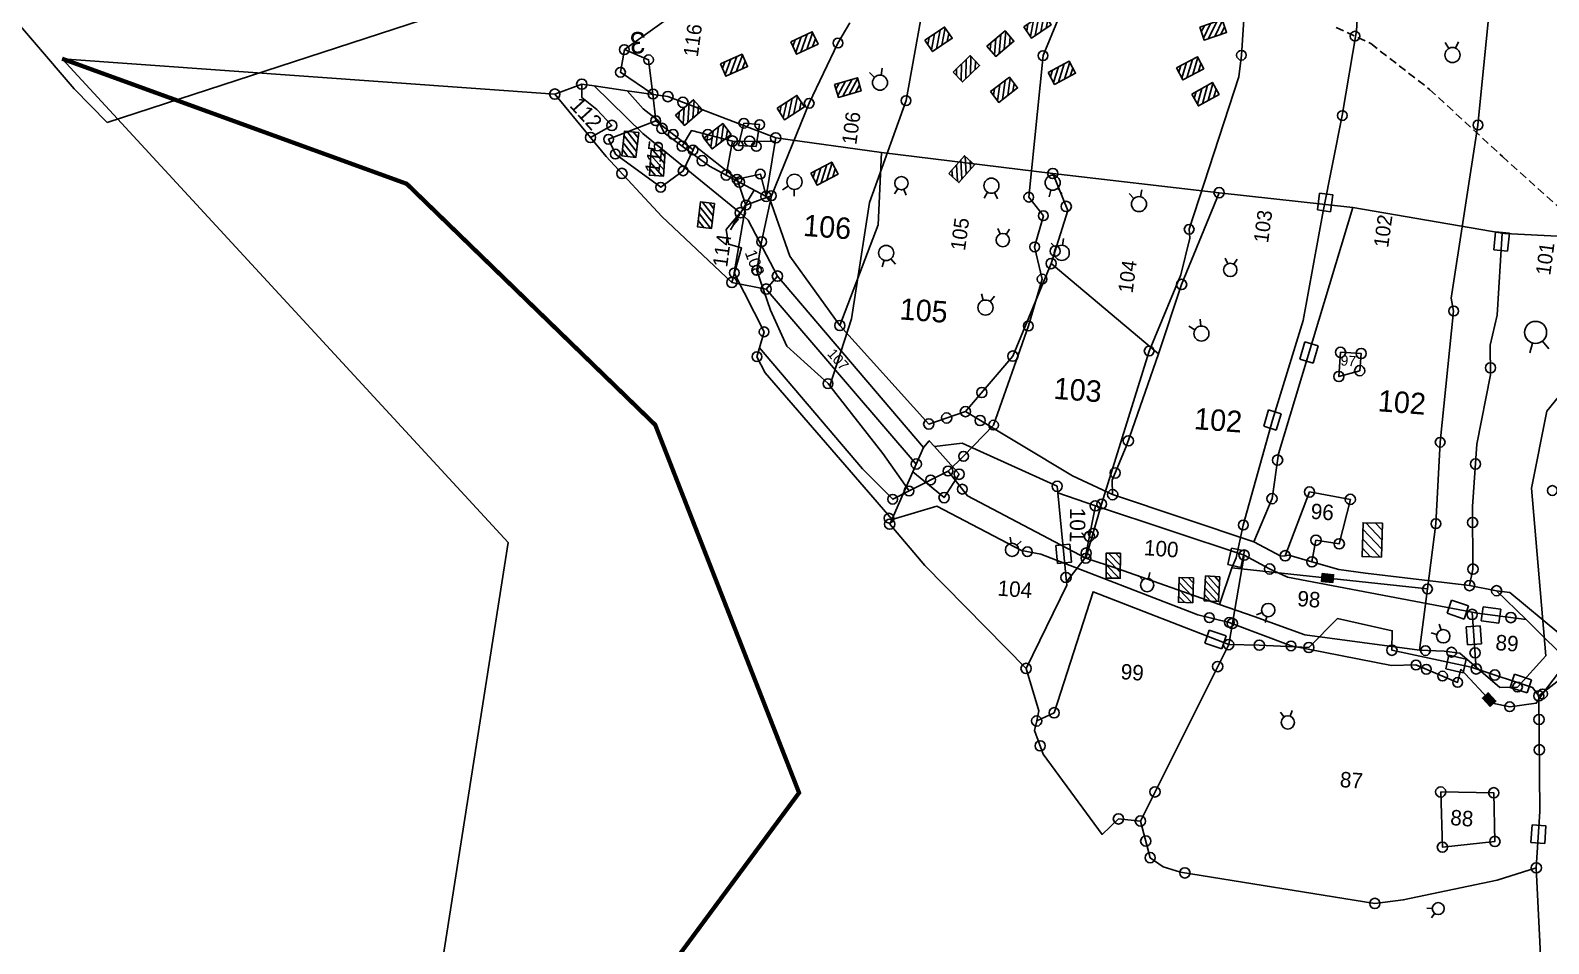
# Model space of a CAD drawing. Header units: metres. Extents: x 316291 to 322492, y 1878982 to 1885522.
# Drawn here: x 317740 to 318691, y 1882653 to 1883225 of the extents above; entities that cross this region are included whole.
import ezdxf

# ---------------------------------------------------------------- set-up
doc = ezdxf.new("R2010")
doc.units = ezdxf.units.M
doc.linetypes.add('DASHDOT', pattern=[1, 0.5, -0.25, 0, -0.25])
doc.linetypes.add('DASHED', pattern=[0.75, 0.5, -0.25])
for name, color, linetype in [('LINE_FOOTPATH', 1, 'DASHED'), ('LINE_WATER', 4, 'Continuous'), ('OFF', 1, 'Continuous'), ('OTHERS', 1, 'Continuous'), ('POLY_PARCEL', 6, 'Continuous'), ('POLY_ROAD', 30, 'Continuous'), ('POLY_WATER', 4, 'Continuous'), ('SYM_ARROW', 1, 'Continuous'), ('SYM_STONE', 1, 'Continuous'), ('SYM_WELL', 1, 'Continuous'), ('TEXT_MAPOUT', 7, 'Continuous'), ('TEXT_PARCEL', 7, 'Continuous'), ('V_BOUND_STREAM_LINE', 7, 'DASHDOT')]:
    doc.layers.add(name, color=color, linetype=linetype)
doc.styles.add('TEXT_MAP', font='')
doc.styles.get('TEXT_MAP').set_extended_font_data('Kruti Dev 050')
doc.dimstyles.get("Standard").update_dxf_attribs({"dimtxt": 0.18, "dimasz": 0.18, "dimexe": 0.18, "dimexo": 0.0625, "dimgap": 0.09, "dimtad": 0, "dimtih": 1, "dimtoh": 1, "dimdec": 4, "dimzin": 0, "dimdsep": 46, "dimtxsty": 'Standard', "dimcen": 0.09, "dimadec": 0, "dimazin": 0, "dimtfac": 1, "dimtdec": 4, "dimtofl": 0, "dimtmove": 0, "dimatfit": 3, "dimfxl": 1, "dimtolj": 1, "dimtzin": 0, "dimarcsym": 0})

# ---------------------------------------------------------------- blocks, each defined once
blk = doc.blocks.new('MOTWELL')
for points in [[(-1.54, 2.96), (-0.8, 1.55)], [(1.54, 2.96), (0.8, 1.55)]]:
    blk.add_lwpolyline(points)
blk.add_circle((0, 0), 1.74)
blk = doc.blocks.new('STONESQUARE')
at = {"layer": 'SYM_STONE'}
for p, q in [((-1.04, 0.81), (1.04, 0.81)), ((-1.04, -0.81), (-1.04, 0.81)), ((1.04, 0.81), (1.04, -0.81)), ((1.04, -0.81), (-1.04, -0.81))]:
    blk.add_line(p, q, dxfattribs=at)
blk = doc.blocks.new('STONE')
blk.add_circle((0, 0), 0.851)
blk = doc.blocks.new('STONESQUAREFILLED')
blk.add_hatch(color=256).paths.add_polyline_path([(0.7, -0.48), (0.7, 0.48), (-0.7, 0.48), (-0.7, -0.48)])
blk.add_lwpolyline([(-0.7, 0.48), (0.7, 0.48), (0.7, -0.48), (-0.7, -0.48)], close=True)
blk = doc.blocks.new('TEXTARROW')
blk.add_leader([(0.04, -0.01), (8.68, -0.01)], dimstyle='Standard', override={"dimtxt": 2.5, "dimasz": 2.5, "dimexe": 1.25, "dimexo": 0.625, "dimgap": 0.625, "dimtad": 1, "dimtih": 0, "dimtoh": 0, "dimzin": 8, "dimcen": 2.5, "dimtofl": 1})

msp = doc.modelspace()

# ---------------------------------------------------------------- hatches: boundary and pattern name
at = {"layer": 'OTHERS'}
h = msp.add_hatch(dxfattribs=at)
h.set_pattern_fill('ANSI31', color=256, scale=23.413525, angle=33.95217, style=0)
h.set_pattern_definition([(78.95217, (313931.4665, 1882610.481), (-2.8724519, 0.5608369), [])])
h.paths.add_polyline_path([(318317.38, 1883220.14), (318312.62, 1883227.2), (318300.29, 1883218.9), (318305.05, 1883211.84)])
h = msp.add_hatch(dxfattribs=at)
h.set_pattern_fill('ANSI31', color=256, scale=23.413525, angle=34.3059, style=0)
h.set_pattern_definition([(79.3059, (313997.2948, 1882591.864), (-2.8758595, 0.5430927), [])])
h.paths.add_polyline_path([(318379.36, 1883228.59), (318374.56, 1883235.62), (318362.28, 1883227.24), (318367.08, 1883220.21)])
h = msp.add_hatch(dxfattribs=at)
h.set_pattern_fill('ANSI31', color=256, scale=23.413525, angle=18.87982, style=0)
h.set_pattern_definition([(63.879815, (314095.7344, 1883775.628), (-2.627795, 1.2884916), [])])
h.paths.add_polyline_path([(318489.3, 1883223.81), (318486.54, 1883231.86), (318472.48, 1883227.05), (318475.23, 1883219)])
h = msp.add_hatch(dxfattribs=at)
h.set_pattern_fill('ANSI31', color=256, scale=23.413525, angle=25.4284, style=0)
h.set_pattern_definition([(70.4284, (313805.4067, 1883263.6954), (-2.757597, 0.9803962), [])])
h.paths.add_polyline_path([(318233.24, 1883216.54), (318229.58, 1883224.23), (318216.16, 1883217.85), (318219.81, 1883210.16)])
h = msp.add_hatch(dxfattribs=at)
h.set_pattern_fill('ANSI31', color=256, scale=23.413525, angle=39.80827, style=0)
h.set_pattern_definition([(84.80827, (314055.197, 1882164.3037), (-2.9146837, 0.2648327), [])])
h.paths.add_polyline_path([(318356.02, 1883218.28), (318350.57, 1883224.82), (318339.15, 1883215.3), (318344.6, 1883208.76)])
h = msp.add_hatch(dxfattribs=at)
h.set_pattern_fill('ANSI31', color=256, scale=23.413525, angle=23.92412, style=0)
h.set_pattern_definition([(68.924125, (313764.0446, 1883365.7678), (-2.7309097, 1.0524495), [])])
h.paths.add_polyline_path([(318189.11, 1883202.39), (318185.66, 1883210.17), (318172.07, 1883204.15), (318175.52, 1883196.36)])
h = msp.add_hatch(dxfattribs=at)
h.set_pattern_fill('ANSI31', color=256, scale=23.413525, angle=43.65852, style=0)
h.set_pattern_definition([(88.658515, (314114.1793, 1881862.716), (-2.9258884, 0.0685173), [])])
h.paths.add_polyline_path([(318334.52, 1883203.11), (318328.64, 1883209.26), (318317.89, 1883199), (318323.76, 1883192.84)])
h = msp.add_hatch(dxfattribs=at)
h.set_pattern_fill('ANSI31', color=256, scale=23.413525, angle=28.34517, style=0)
h.set_pattern_definition([(73.34517, (314050.5247, 1883022.8853), (-2.8039122, 0.838805), [])])
h.paths.add_polyline_path([(318475.02, 1883201.1), (318470.98, 1883208.6), (318457.89, 1883201.54), (318461.94, 1883194.05)])
h = msp.add_hatch(dxfattribs=at)
h.set_pattern_fill('ANSI31', color=256, scale=23.413525, angle=27.85535, style=0)
h.set_pattern_definition([(72.85535, (313968.794, 1883057.8075), (-2.796639, 0.8627446), [])])
h.paths.add_polyline_path([(318394.65, 1883198.19), (318390.67, 1883205.72), (318377.53, 1883198.78), (318381.51, 1883191.25)])
h = msp.add_hatch(dxfattribs=at)
h.set_pattern_fill('ANSI31', color=256, scale=23.413525, angle=16.2761, style=0)
h.set_pattern_definition([(61.276096, (313896.3243, 1883938.0786), (-2.5665488, 1.4065365), [])])
h.paths.add_polyline_path([(318260.28, 1883187.24), (318257.9, 1883195.41), (318243.63, 1883191.24), (318246.01, 1883183.07)])
h = msp.add_hatch(dxfattribs=at)
h.set_pattern_fill('ANSI31', color=256, scale=23.413525, angle=37.31878, style=0)
h.set_pattern_definition([(82.31878, (314015.8342, 1882322.839), (-2.9004295, 0.3911856), [])])
h.paths.add_polyline_path([(318358.37, 1883189.01), (318353.21, 1883195.78), (318341.39, 1883186.76), (318346.55, 1883179.99)])
h = msp.add_hatch(dxfattribs=at)
h.set_pattern_fill('ANSI31', color=256, scale=23.413525, angle=29.18783, style=0)
h.set_pattern_definition([(74.18783, (314063.2322, 1882941.753), (-2.815945, 0.7974782), [])])
h.paths.add_polyline_path([(318484.63, 1883185.02), (318480.47, 1883192.45), (318467.5, 1883185.2), (318471.65, 1883177.77)])
h = msp.add_hatch(dxfattribs=at)
h.set_pattern_fill('ANSI31', color=256, scale=23.413525, angle=40.68505, style=0)
h.set_pattern_definition([(85.68505, (313876.585, 1882055.556), (-2.918395, 0.220201), [])])
h.paths.add_polyline_path([(318160.77, 1883175.22), (318155.22, 1883181.67), (318143.95, 1883171.98), (318149.5, 1883165.53)])
h = msp.add_hatch(dxfattribs=at)
h.set_pattern_fill('ANSI31', color=256, scale=23.413525, angle=32.91976, style=0)
h.set_pattern_definition([(77.91976, (313828.4922, 1882646.6846), (-2.8618804, 0.6125019), [])])
h.paths.add_polyline_path([(318224.68, 1883177.22), (318220.05, 1883184.37), (318207.57, 1883176.29), (318212.2, 1883169.14)])
h = msp.add_hatch(dxfattribs=at)
h.set_pattern_fill('ANSI31', color=256, scale=24.633142, angle=-96.45298, style=0)
h.set_pattern_definition([(308.54702, (320612.7908, 1887075.9982), (2.4081885, 1.9187883), [])])
h.paths.add_polyline_path([(318110.23, 1883146.49), (318119.13, 1883145.48), (318120.89, 1883161.02), (318111.99, 1883162.03)])
h = msp.add_hatch(dxfattribs=at)
h.set_pattern_fill('ANSI31', color=256, scale=23.413525, angle=37.31869, style=0)
h.set_pattern_definition([(82.318686, (313836.1732, 1882293.7047), (-2.900429, 0.3911902), [])])
h.paths.add_polyline_path([(318178.72, 1883159.86), (318173.55, 1883166.64), (318161.73, 1883157.62), (318166.89, 1883150.85)])
h = msp.add_hatch(dxfattribs=at)
h.set_pattern_fill('ANSI31', color=256, scale=24.633142, angle=-93.8152, style=0)
h.set_pattern_definition([(311.184805, (320446.602, 1887174.872), (2.3173307, 2.0275844), [])])
h.paths.add_polyline_path([(318127.54, 1883134.35), (318136.48, 1883133.75), (318137.52, 1883149.36), (318128.58, 1883149.96)])
h = msp.add_hatch(dxfattribs=at)
h.set_pattern_fill('ANSI31', color=256, scale=23.413525, angle=27.85535, style=0)
h.set_pattern_definition([(72.85535, (313819.9302, 1882994.6772), (-2.796639, 0.8627446), [])])
h.paths.add_polyline_path([(318245.79, 1883135.06), (318241.81, 1883142.59), (318228.67, 1883135.65), (318232.64, 1883128.12)])
h = msp.add_hatch(dxfattribs=at)
h.set_pattern_fill('ANSI31', color=256, scale=23.413525, angle=48.62718, style=0)
h.set_pattern_definition([(93.62718, (314242.9907, 1881439.9755), (-2.920828, -0.185154), [])])
h.paths.add_polyline_path([(318331.38, 1883140.86), (318324.99, 1883146.48), (318315.16, 1883135.33), (318321.55, 1883129.7)])
h = msp.add_hatch(dxfattribs=at)
h.set_pattern_fill('ANSI31', color=256, scale=24.633142, angle=-96.72884, style=0)
h.set_pattern_definition([(308.271156, (320679.1406, 1887019.466), (2.417399, 1.9071714), [])])
h.paths.add_polyline_path([(318157.69, 1883102.05), (318166.59, 1883101), (318168.42, 1883116.53), (318159.52, 1883117.58)])
h = msp.add_hatch(dxfattribs=at)
h.set_pattern_fill('ANSI31', color=256, scale=33.432155, angle=-91.52682, style=0)
h.set_pattern_definition([(313.47318, (321500.211, 1888500.3953), (3.0327, 2.8752277), [])])
h.paths.add_polyline_path([(318574.25, 1882895.29), (318586.4, 1882894.97), (318586.96, 1882916.18), (318574.81, 1882916.51)])
h = msp.add_hatch(dxfattribs=at)
h.set_pattern_fill('ANSI31', color=256, scale=24.633142, angle=-90.5695, style=0)
h.set_pattern_definition([(314.4305, (320500.3197, 1887047.1713), (2.1988164, 2.155534), [])])
h.paths.add_polyline_path([(318413.74, 1882881.83), (318422.7, 1882881.74), (318422.85, 1882897.38), (318413.9, 1882897.47)])
h = msp.add_hatch(dxfattribs=at)
h.set_pattern_fill('ANSI31', color=256, scale=24.633142, angle=-91.65367, style=0)
h.set_pattern_definition([(313.34633, (320624.1423, 1886991.793), (2.239208, 2.1135438), [])])
h.paths.add_polyline_path([(318459.12, 1882866.68), (318468.08, 1882866.42), (318468.53, 1882882.05), (318459.57, 1882882.31)])
h = msp.add_hatch(dxfattribs=at)
h.set_pattern_fill('ANSI31', color=256, scale=24.633142, angle=-93.09435, style=0)
h.set_pattern_definition([(311.90565, (320743.3603, 1886936.941), (2.2916387, 2.0565778), [])])
h.paths.add_polyline_path([(318475.31, 1882867.56), (318484.26, 1882867.08), (318485.1, 1882882.7), (318476.16, 1882883.18)])

# ---------------------------------------------------------------- linework, layer by layer
at = {"layer": 'LINE_FOOTPATH', "ltscale": 10}
msp.add_lwpolyline([(318558.03, 1883226.99), (318579.74, 1883216.79), (318616.52, 1883188.14), (318662.17, 1883146.05), (318714.39, 1883098.88), (318771.34, 1883041.51), (318811.51, 1882995.59), (318835.71, 1882971.3), (318869.09, 1882968.32), (318905.4, 1882967.23), (318945.07, 1882959.95), (318971.82, 1882957.09)], dxfattribs=at)
at = {"layer": 'LINE_WATER'}
msp.add_lwpolyline([(318290.27, 1882936.46), (318280.07, 1882931.28), (318261.2, 1882950.4), (318196.57, 1883026.08)], dxfattribs=at)
at = {"layer": 'OFF'}
for points in [[(317787.71, 1883167.41), (317985.98, 1883232.01)], [(317759.5, 1883207.35), (318068.25, 1883185.17)], [(318068.25, 1883185.17), (318085.18, 1883191.42)], [(318085.18, 1883191.42), (318093.03, 1883190.29)], [(318093.03, 1883190.29), (318113.53, 1883187.32)], [(318113.53, 1883187.32), (318139.16, 1883183.61), (318206.72, 1883157.78)], [(318206.72, 1883157.78), (318272.95, 1883148.67)], [(318272.95, 1883148.67), (318380.38, 1883135.44)], [(318380.38, 1883135.44), (318484.61, 1883123.39)], [(318484.61, 1883123.39), (318568.36, 1883114.2)], [(318568.36, 1883114.2), (318661.97, 1883098.05)], [(318661.97, 1883098.05), (318663.79, 1883097.73), (318774.62, 1883092.24), (318777.46, 1883092.13)]]:
    msp.add_lwpolyline(points, dxfattribs=at)
at = {"layer": 'OTHERS'}
for points in [[(318300.29, 1883218.9), (318312.62, 1883227.2), (318317.38, 1883220.14), (318305.05, 1883211.84)], [(318362.28, 1883227.24), (318374.56, 1883235.62), (318379.36, 1883228.59), (318367.08, 1883220.21)], [(318472.48, 1883227.05), (318486.54, 1883231.86), (318489.3, 1883223.81), (318475.23, 1883219)], [(318216.16, 1883217.85), (318229.58, 1883224.23), (318233.24, 1883216.54), (318219.81, 1883210.16)], [(318339.15, 1883215.3), (318350.57, 1883224.82), (318356.02, 1883218.28), (318344.6, 1883208.76)], [(318172.07, 1883204.15), (318185.66, 1883210.17), (318189.11, 1883202.39), (318175.52, 1883196.36)], [(318317.89, 1883199), (318328.64, 1883209.26), (318334.52, 1883203.11), (318323.76, 1883192.84)], [(318457.89, 1883201.54), (318470.98, 1883208.6), (318475.02, 1883201.1), (318461.94, 1883194.05)], [(318377.53, 1883198.78), (318390.67, 1883205.72), (318394.65, 1883198.19), (318381.51, 1883191.25)], [(318243.63, 1883191.24), (318257.9, 1883195.41), (318260.28, 1883187.24), (318246.01, 1883183.07)], [(318341.39, 1883186.76), (318353.21, 1883195.78), (318358.37, 1883189.01), (318346.55, 1883179.99)], [(318467.5, 1883185.2), (318480.47, 1883192.45), (318484.63, 1883185.02), (318471.65, 1883177.77)], [(318143.95, 1883171.98), (318155.22, 1883181.67), (318160.77, 1883175.22), (318149.5, 1883165.53)], [(318207.57, 1883176.29), (318220.05, 1883184.37), (318224.68, 1883177.22), (318212.2, 1883169.14)], [(318120.89, 1883161.02), (318119.13, 1883145.48), (318110.23, 1883146.49), (318111.99, 1883162.03)], [(318161.73, 1883157.62), (318173.55, 1883166.64), (318178.72, 1883159.86), (318166.89, 1883150.85)], [(318137.52, 1883149.36), (318136.48, 1883133.75), (318127.54, 1883134.35), (318128.58, 1883149.96)], [(318228.67, 1883135.65), (318241.81, 1883142.59), (318245.79, 1883135.06), (318232.64, 1883128.12)], [(318315.16, 1883135.33), (318324.99, 1883146.48), (318331.38, 1883140.86), (318321.55, 1883129.7)], [(318168.42, 1883116.53), (318166.59, 1883101), (318157.69, 1883102.05), (318159.52, 1883117.58)], [(318586.96, 1882916.18), (318586.4, 1882894.97), (318574.25, 1882895.29), (318574.81, 1882916.51)], [(318422.85, 1882897.38), (318422.7, 1882881.74), (318413.74, 1882881.83), (318413.9, 1882897.47)], [(318468.53, 1882882.05), (318468.08, 1882866.42), (318459.12, 1882866.68), (318459.57, 1882882.31)], [(318485.1, 1882882.7), (318484.26, 1882867.08), (318475.31, 1882867.56), (318476.16, 1882883.18)]]:
    msp.add_lwpolyline(points, close=True, dxfattribs=at)
at = {"layer": 'POLY_PARCEL'}
for points in [[(318522.09, 1883625.23), (318520.72, 1883602.49), (318524.97, 1883549.29), (318584.83, 1883396.04), (318573.48, 1883270.48), (318570.73, 1883224.86), (318561.85, 1883171.73), (318549.93, 1883111.8), (318537.21, 1883043.24), (318518.08, 1882980.9), (318499.79, 1882915.05), (318495.26, 1882894.55), (318492.55, 1882888.36)], [(318481.52, 1883607.9), (318485.95, 1883607.21), (318492.32, 1883537.54), (318502.12, 1883448.03), (318501.44, 1883319.29), (318504.01, 1883292.07), (318498.63, 1883209.54), (318497.08, 1883195.95), (318465.87, 1883100.47), (318466.25, 1883094.84), (318460.7, 1883071.89), (318440.78, 1883024.12), (318411, 1882928.24), (318401.12, 1882894.28)], [(318355.28, 1883553.44), (318345.32, 1883427.28), (318309.74, 1883310.25), (318310.15, 1883302.08), (318288.42, 1883181.07), (318265.53, 1883117.14), (318254.28, 1883044.33), (318240.63, 1883002.3)], [(318314.73, 1882948.91), (318324.45, 1882958.15), (318343.26, 1882977.7), (318365.07, 1883039.85), (318373.71, 1883069.21), (318369.02, 1883089.43), (318374.47, 1883108.92), (318365.34, 1883120.58), (318374.27, 1883209.28), (318391.72, 1883251.51), (318418.84, 1883437.79), (318436.07, 1883540.96)], [(318661.67, 1883498.87), (318660.71, 1883487.85), (318667.35, 1883474.22), (318655.02, 1883453.59), (318655.15, 1883368.46), (318658.65, 1883347.28), (318661.36, 1883312.42), (318646.83, 1883165.77), (318630.07, 1883057.37), (318631.62, 1883049.2), (318623.16, 1882967.01), (318620.49, 1882915.89), (318615.22, 1882875.02)], [(318144, 1883255.74), (318139.74, 1883232.98), (318111.87, 1883213.07)], [(318204.07, 1883121.47), (318227.71, 1883179.4), (318245.76, 1883217.15), (318253.12, 1883229.93)], [(318111.87, 1883213.07), (318109.44, 1883198.86), (318129.78, 1883185.19)], [(318129.78, 1883185.19), (318127.04, 1883206.68), (318111.87, 1883213.07)], [(318090.68, 1883158), (318104.05, 1883165.56), (318094.65, 1883175.42), (318085.24, 1883182.98), (318085.18, 1883191.42)], [(318129.78, 1883185.19), (318131.5, 1883168.48)], [(318131.5, 1883168.48), (318101.96, 1883156.87), (318106.22, 1883147.55), (318134.67, 1883126.79), (318148.74, 1883137.07), (318154.9, 1883150.14)], [(318154.9, 1883150.14), (318131.5, 1883168.48)], [(318179.67, 1883155.72), (318153.89, 1883162.35), (318148.16, 1883152.57)], [(318183.36, 1883152.87), (318186.76, 1883166.92), (318196.64, 1883166.08), (318194.54, 1883152.36)], [(318154.9, 1883150.14), (318156.08, 1883152.65), (318182.5, 1883131.83)], [(318175.7, 1883134.46), (318179.67, 1883155.72)], [(318179.67, 1883155.72), (318206.35, 1883155.51)], [(318183.36, 1883152.87), (318194.54, 1883152.36)], [(318200.67, 1883121.08), (318206.35, 1883155.51)], [(318206.35, 1883155.51), (318206.72, 1883157.78)], [(318246.92, 1883040.12), (318270.98, 1883103.28), (318272.95, 1883148.67)], [(318200.96, 1883120.33), (318197.15, 1883135.03), (318182.5, 1883131.83)], [(318182.5, 1883131.83), (318188.06, 1883115.63)], [(318379.4, 1883078.95), (318389.88, 1883112.22), (318380.38, 1883135.44)], [(318446.55, 1883022.47), (318461.13, 1883065.91), (318484.61, 1883123.39)], [(318506.46, 1882904.62), (318517.8, 1882931.62), (318521.81, 1882959.66), (318568.36, 1883114.2)], [(318184.51, 1883110.82), (318175.71, 1883100.37), (318177.14, 1883091.11), (318185.31, 1883088.86), (318179.27, 1883067.09)], [(318641.62, 1882877.16), (318643.73, 1882887.5), (318643.43, 1882926.77), (318646.2, 1882965.81), (318654.81, 1883009.27), (318654.42, 1883027.79), (318658.91, 1883046.59), (318661.97, 1883098.05)], [(318325.63, 1882986.17), (318355.38, 1883020.97), (318379.4, 1883078.95)], [(318379.4, 1883078.95), (318446.55, 1883022.47)], [(318207.79, 1883071.11), (318200.71, 1883062.99)], [(318417.9, 1882934.14), (318417.6, 1882943.18), (318426.89, 1882965.35), (318446.55, 1883022.47)], [(318306.31, 1882964.21), (318321.7, 1882946.91), (318312.26, 1882932.26), (318292.71, 1882948.46)], [(318299.31, 1882963.73), (318294.86, 1882953.33)], [(318383.52, 1882935.33), (318388.92, 1882879.51)], [(318526.07, 1882895.84), (318541.3, 1882935.8), (318566.87, 1882931.18), (318559.94, 1882903.32), (318545.34, 1882905.54), (318542.82, 1882892.01)], [(318388.92, 1882879.51), (318400.7, 1882894.58), (318407.07, 1882927.11)], [(318490.62, 1882840.13), (318500.27, 1882896.26)], [(318492.55, 1882888.36), (318484.92, 1882865.31)], [(318492.55, 1882888.36), (318615.22, 1882875.02)], [(318388.92, 1882879.51), (318389.11, 1882877.47), (318363.66, 1882825.23)], [(318615.22, 1882875.02), (318610.27, 1882836.57)], [(318370.29, 1882792.3), (318381.24, 1882797.44), (318405.67, 1882873.3), (318490.62, 1882840.13)], [(318490.62, 1882840.13), (318509.81, 1882839.8), (318540.87, 1882838.31), (318558.79, 1882856.43), (318593.15, 1882848.85), (318592.93, 1882836.63), (318642.64, 1882825.94), (318645.78, 1882824.91)], [(318643.15, 1882860.42), (318645.78, 1882824.91)], [(318435.3, 1882729.58), (318490.62, 1882840.13)], [(318645.78, 1882824.91), (318681.08, 1882813.33), (318685, 1882808.03)]]:
    msp.add_lwpolyline(points, dxfattribs=at)
for points in [[(318560.77, 1883023.33), (318573.66, 1883022.58), (318572.75, 1883011.83), (318559.69, 1883008.15)], [(318623.5, 1882747.8), (318656.73, 1882747.32), (318657.47, 1882716.79), (318624.56, 1882713.21)]]:
    msp.add_lwpolyline(points, close=True, dxfattribs=at)
at = {"layer": 'POLY_ROAD'}
for points in [[(318093.03, 1883190.29), (318123.46, 1883160.51), (318184.51, 1883110.82)], [(318148.16, 1883152.57), (318136.9, 1883160.81), (318133.07, 1883168.61), (318123.63, 1883175.86), (318113.53, 1883187.32)], [(318175.7, 1883134.46), (318165.27, 1883140.05), (318148.16, 1883152.57)], [(318200.67, 1883121.08), (318175.7, 1883134.46)], [(318246.92, 1883040.12), (318215.67, 1883083.65), (318202.85, 1883119.91), (318200.67, 1883121.08)], [(318184.51, 1883110.82), (318189.56, 1883106.2), (318207.79, 1883071.11)], [(318207.79, 1883071.11), (318299.31, 1882963.73)], [(318325.63, 1882986.17), (318302.64, 1882978.41), (318246.92, 1883040.12)], [(318417.9, 1882934.14), (318392.77, 1882945.83), (318325.63, 1882986.17)], [(318299.31, 1882963.73), (318303, 1882967.93), (318306.31, 1882964.21)], [(318306.31, 1882964.21), (318323.65, 1882966.38), (318383.13, 1882939.36), (318383.52, 1882935.33)], [(318407.07, 1882927.11), (318383.52, 1882935.33)], [(318506.46, 1882904.62), (318417.9, 1882934.14)], [(318407.07, 1882927.11), (318500.27, 1882896.26)], [(318526.07, 1882895.84), (318523.28, 1882895.51), (318506.46, 1882904.62)], [(318500.27, 1882896.26), (318516.3, 1882887.54), (318527.53, 1882882.45), (318643.15, 1882860.42)], [(318542.82, 1882892.01), (318528.39, 1882896.11), (318526.07, 1882895.84)], [(318641.62, 1882877.16), (318576.3, 1882885), (318559.62, 1882887.23), (318542.82, 1882892.01)], [(318658.55, 1882873.93), (318641.62, 1882877.16)], [(318676.99, 1882855.88), (318658.55, 1882873.93)], [(318658.55, 1882873.93), (318666.75, 1882872.8), (318697.49, 1882847.31)], [(318643.15, 1882860.42), (318646.37, 1882859.81), (318676.99, 1882855.88)], [(318707.6, 1882825.52), (318676.99, 1882855.88)], [(318685, 1882808.03), (318707.6, 1882825.52)], [(318685, 1882808.03), (318685.7, 1882735.61), (318683.42, 1882700.27)]]:
    msp.add_lwpolyline(points, dxfattribs=at)
at = {"layer": 'POLY_WATER'}
for points in [[(317787.71, 1883167.41), (317767.1, 1883188.38), (317664.82, 1883307.82), (317598.12, 1883410.71), (317271.05, 1883578.15), (316829.54, 1883660.15), (316870.27, 1883774.92)], [(317759.5, 1883207.35), (318039, 1882904.23), (317949.66, 1882334.69), (317881.77, 1882204.57), (317761.36, 1882041.82)], [(318090.68, 1883158), (318068.25, 1883185.17)], [(318179.27, 1883067.09), (318135.41, 1883108.49), (318100.45, 1883146.16), (318090.68, 1883158)], [(318188.06, 1883115.63), (318180.75, 1883073.13), (318199.47, 1883036.19), (318194.99, 1883020.56)], [(318200.96, 1883120.33), (318188.06, 1883115.63)], [(318240.63, 1883002.3), (318239.52, 1883003.72), (318213.79, 1883027.15), (318203.38, 1883049.8), (318194.87, 1883074.69), (318197.91, 1883092.66), (318204.07, 1883121.47)], [(318204.07, 1883121.47), (318200.96, 1883120.33)], [(318200.71, 1883062.99), (318179.27, 1883067.09)], [(318294.86, 1882953.33), (318254.33, 1883000.55), (318200.71, 1883062.99)], [(318625.75, 1882835.98), (318635.46, 1882834.79), (318660.67, 1882813.31), (318671.64, 1882813.56), (318689.38, 1882833.05), (318680.5, 1882938.13), (318690, 1882986.53), (318702.7, 1883002.18), (318721.76, 1883034), (318731.47, 1883040.33), (318742.62, 1883062.44)], [(318194.99, 1883020.56), (318200.21, 1883010.39), (318279.66, 1882918.56), (318307.69, 1882926.86), (318360.87, 1882899.04), (318372.9, 1882896.74), (318471.34, 1882858.74), (318490.98, 1882854.06), (318529.71, 1882839.35), (318592.6, 1882827.13), (318608.02, 1882827.41), (318634.08, 1882816.44), (318636.1, 1882824.83)], [(318290.27, 1882936.46), (318273.8, 1882959.86), (318240.63, 1883002.3)], [(318292.71, 1882948.46), (318294.86, 1882953.33)], [(318363.66, 1882825.23), (318300.26, 1882889.81), (318278.17, 1882915.61), (318292.71, 1882948.46)], [(318314.73, 1882948.91), (318290.27, 1882936.46)], [(318401.12, 1882894.28), (318326.99, 1882933.39), (318314.73, 1882948.91)], [(318484.92, 1882865.31), (318420.7, 1882887.91), (318401.12, 1882894.28)], [(318610.27, 1882836.57), (318538.26, 1882846.31), (318506.51, 1882857.71), (318484.92, 1882865.31)], [(318625.75, 1882835.98), (318610.27, 1882836.57)], [(318703.49, 1882830.34), (318687.34, 1882809.27), (318683.37, 1882803.44), (318666.76, 1882801.18), (318656.01, 1882803.39), (318636.1, 1882824.83)], [(318370.29, 1882792.3), (318371.68, 1882798.56), (318363.66, 1882825.23)], [(318435.3, 1882729.58), (318421.53, 1882730.89), (318411.33, 1882721.23), (318374.32, 1882771.47), (318368.99, 1882786.42), (318370.29, 1882792.3)], [(318683.42, 1882700.27), (318658.81, 1882692.51), (318600.08, 1882680.18), (318582.2, 1882677.95), (318460.5, 1882697.51), (318449.62, 1882700.79), (318441.41, 1882706.62), (318435.3, 1882729.58)], [(318686.98, 1882628.66), (318683.42, 1882700.27)]]:
    msp.add_lwpolyline(points, dxfattribs=at)
at = {"layer": 'V_BOUND_STREAM_LINE', "ltscale": 10}
msp.add_lwpolyline([(318018.14, 1882074.73, 2.69, 2.69, 0), (317910.44, 1882103.51, 2.69, 2.69, 0), (318034.24, 1882313.71, 2.69, 2.69, 0), (318125.13, 1882617.08, 2.69, 2.69, 0), (318221.37, 1882747.29, 2.69, 2.69, 0), (318131.23, 1882977.86, 2.69, 2.69, 0), (317975.5, 1883128.93, 2.69, 2.69, 0), (317759.5, 1883207.35, 0, 0, 0)], format="xyseb", dxfattribs=at)

# ---------------------------------------------------------------- block references
at = {"layer": 'SYM_ARROW', "xscale": 3.35032236100391, "yscale": 3.35032236100391, "zscale": 3.35032236100391, "rotation": 59.06071075397598}
msp.add_blockref('TEXTARROW', (318178.28, 1883100.05), dxfattribs=at)
at = {"layer": 'SYM_STONE'}
for name, p, xscale, yscale, zscale, rotation in [('STONE', (318245.76, 1883217.15), 3.578321005867366, 3.578321005867366, 3.578321005867366, 82.29872296275367), ('STONE', (318569.79, 1883221.47), 3.578321005867366, 3.578321005867366, 3.578321005867366, 82.29872296275367), ('STONE', (318111.87, 1883213.07), 3.578321005867366, 3.578321005867366, 3.578321005867366, 82.29872296275367), ('STONE', (318127.04, 1883206.68), 3.578321005867366, 3.578321005867366, 3.578321005867366, 82.29872296275367), ('STONE', (318374.27, 1883209.28), 3.578321005867366, 3.578321005867366, 3.578321005867366, 82.29872296275367), ('STONE', (318498.63, 1883209.54), 3.578321005867366, 3.578321005867366, 3.578321005867366, 82.29872296275367), ('STONE', (318109.44, 1883198.86), 3.578321005867366, 3.578321005867366, 3.578321005867366, 82.29872296275367), ('STONE', (318085.18, 1883191.42), 3.764716826507651, 3.764716826507651, 3.764716826507651, 355.7107211870309), ('STONE', (318068.25, 1883185.17), 3.764716826507651, 3.764716826507651, 3.764716826507651, 355.7107211870309), ('STONE', (318129.78, 1883185.19), 3.578321005867366, 3.578321005867366, 3.578321005867366, 82.29872296275367), ('STONE', (318139.16, 1883183.61), 3.764716826507651, 3.764716826507651, 3.764716826507651, 355.7107211870309), ('STONE', (318148.56, 1883180.02), 3.764716826507651, 3.764716826507651, 3.764716826507651, 355.7107211870309), ('STONE', (318227.71, 1883179.4), 3.578321005867366, 3.578321005867366, 3.578321005867366, 82.29872296275367), ('STONE', (318288.42, 1883181.07), 3.578321005867366, 3.578321005867366, 3.578321005867366, 82.29872296275367), ('STONE', (318131.5, 1883168.48), 3.578321005867366, 3.578321005867366, 3.578321005867366, 82.29872296275367), ('STONE', (318186.76, 1883166.92), 3.578321005867366, 3.578321005867366, 3.578321005867366, 82.29872296275367), ('STONE', (318561.85, 1883171.73), 3.578321005867366, 3.578321005867366, 3.578321005867366, 82.29872296275367), ('STONE', (318090.68, 1883158), 3.764716826507651, 3.764716826507651, 3.764716826507651, 355.7107211870309), ('STONE', (318101.96, 1883156.87), 3.578321005867366, 3.578321005867366, 3.578321005867366, 82.29872296275367), ('STONE', (318104.05, 1883165.56), 3.764716826507651, 3.764716826507651, 3.764716826507651, 355.7107211870309), ('STONE', (318135.49, 1883163.68), 3.764716826507651, 3.764716826507651, 3.764716826507651, 355.7107211870309), ('STONE', (318142.46, 1883159.9), 3.578321005867366, 3.578321005867366, 3.578321005867366, 82.29872296275367), ('STONE', (318164.14, 1883159.72), 3.764716826507651, 3.764716826507651, 3.764716826507651, 355.7107211870309), ('STONE', (318196.64, 1883166.08), 3.578321005867366, 3.578321005867366, 3.578321005867366, 82.29872296275367), ('STONE', (318206.72, 1883157.78), 3.764716826507651, 3.764716826507651, 3.764716826507651, 355.7107211870309), ('STONE', (318646.83, 1883165.77), 3.578321005867366, 3.578321005867366, 3.578321005867366, 82.29872296275367), ('STONE', (318106.22, 1883147.55), 3.578321005867366, 3.578321005867366, 3.578321005867366, 82.29872296275367), ('STONE', (318148.16, 1883152.57), 3.764716826507651, 3.764716826507651, 3.764716826507651, 355.7107211870309), ('STONE', (318154.9, 1883150.14), 3.578321005867366, 3.578321005867366, 3.578321005867366, 82.29872296275367), ('STONE', (318179.67, 1883155.72), 3.764716826507651, 3.764716826507651, 3.764716826507651, 355.7107211870309), ('STONE', (318183.36, 1883152.87), 3.578321005867366, 3.578321005867366, 3.578321005867366, 82.29872296275367), ('STONE', (318190.4, 1883155.64), 3.764716826507651, 3.764716826507651, 3.764716826507651, 355.7107211870309), ('STONE', (318194.54, 1883152.36), 3.578321005867366, 3.578321005867366, 3.578321005867366, 82.29872296275367), ('STONE', (318160.61, 1883143.46), 3.764716826507651, 3.764716826507651, 3.764716826507651, 355.7107211870309), ('STONE', (318110.36, 1883135.47), 3.764716826507651, 3.764716826507651, 3.764716826507651, 355.7107211870309), ('STONE', (318148.74, 1883137.07), 3.578321005867366, 3.578321005867366, 3.578321005867366, 82.29872296275367), ('STONE', (318175.7, 1883134.46), 3.764716826507651, 3.764716826507651, 3.764716826507651, 355.7107211870309), ('STONE', (318182.5, 1883131.83), 3.578321005867366, 3.578321005867366, 3.578321005867366, 82.29872296275367), ('STONE', (318183.96, 1883130.03), 3.764716826507651, 3.764716826507651, 3.764716826507651, 355.7107211870309), ('STONE', (318197.15, 1883135.03), 3.578321005867366, 3.578321005867366, 3.578321005867366, 82.29872296275367), ('STONE', (318380.38, 1883135.44), 3.764716826507651, 3.764716826507651, 3.764716826507651, 355.7107211870309), ('STONE', (318134.67, 1883126.79), 3.578321005867366, 3.578321005867366, 3.578321005867366, 82.29872296275367), ('STONE', (318200.67, 1883121.08), 3.764716826507651, 3.764716826507651, 3.764716826507651, 355.7107211870309), ('STONE', (318204.07, 1883121.47), 3.578321005867366, 3.578321005867366, 3.578321005867366, 82.29872296275367), ('STONE', (318365.34, 1883120.58), 3.578321005867366, 3.578321005867366, 3.578321005867366, 82.29872296275367), ('STONE', (318484.61, 1883123.39), 3.764716826507651, 3.764716826507651, 3.764716826507651, 355.7107211870309), ('STONESQUARE', (318551.02, 1883117.28), 5.111887151239095, 5.111887151239095, 5.111887151239095, 82.29872296275367), ('STONE', (318184.51, 1883110.82), 3.764716826507651, 3.764716826507651, 3.764716826507651, 355.7107211870309), ('STONE', (318188.06, 1883115.63), 3.578321005867366, 3.578321005867366, 3.578321005867366, 82.29872296275367), ('STONE', (318388.83, 1883114.78), 3.764716826507651, 3.764716826507651, 3.764716826507651, 355.7107211870309), ('STONE', (318374.47, 1883108.92), 3.578321005867366, 3.578321005867366, 3.578321005867366, 82.29872296275367), ('STONE', (318465.87, 1883100.47), 3.578321005867366, 3.578321005867366, 3.578321005867366, 82.29872296275367), ('STONE', (318197.91, 1883092.66), 3.578321005867366, 3.578321005867366, 3.578321005867366, 82.29872296275367), ('STONESQUARE', (318661.66, 1883092.81), 5.37816689501093, 5.37816689501093, 5.37816689501093, 264.5083199167919), ('STONE', (318369.02, 1883089.43), 3.578321005867366, 3.578321005867366, 3.578321005867366, 82.29872296275367), ('STONE', (318381.87, 1883086.81), 3.764716826507651, 3.764716826507651, 3.764716826507651, 355.7107211870309), ('STONE', (318180.75, 1883073.13), 3.578321005867366, 3.578321005867366, 3.578321005867366, 82.29872296275367), ('STONE', (318194.87, 1883074.69), 3.578321005867366, 3.578321005867366, 3.578321005867366, 82.29872296275367), ('STONE', (318207.79, 1883071.11), 3.764716826507651, 3.764716826507651, 3.764716826507651, 355.7107211870309), ('STONE', (318379.4, 1883078.95), 3.764716826507651, 3.764716826507651, 3.764716826507651, 355.7107211870309), ('STONE', (318179.27, 1883067.09), 3.764716826507651, 3.764716826507651, 3.764716826507651, 355.7107211870309), ('STONE', (318200.71, 1883062.99), 3.764716826507651, 3.764716826507651, 3.764716826507651, 355.7107211870309), ('STONE', (318373.71, 1883069.21), 3.578321005867366, 3.578321005867366, 3.578321005867366, 82.29872296275367), ('STONE', (318461.13, 1883065.91), 3.764716826507651, 3.764716826507651, 3.764716826507651, 355.7107211870309), ('STONE', (318631.62, 1883049.2), 3.578321005867366, 3.578321005867366, 3.578321005867366, 82.29872296275367), ('STONE', (318199.47, 1883036.19), 3.578321005867366, 3.578321005867366, 3.578321005867366, 82.29872296275367), ('STONE', (318246.92, 1883040.12), 3.764716826507651, 3.764716826507651, 3.764716826507651, 355.7107211870309), ('STONE', (318365.07, 1883039.85), 3.578321005867366, 3.578321005867366, 3.578321005867366, 82.29872296275367), ('STONE', (318440.78, 1883024.12), 3.578321005867366, 3.578321005867366, 3.578321005867366, 82.29872296275367), ('STONESQUARE', (318540.96, 1883023.23), 5.37816689501093, 5.37816689501093, 5.37816689501093, 73.23850119305912), ('STONE', (318194.99, 1883020.56), 3.578321005867366, 3.578321005867366, 3.578321005867366, 82.29872296275367), ('STONE', (318355.38, 1883020.97), 3.764716826507651, 3.764716826507651, 3.764716826507651, 355.7107211870309), ('STONE', (318560.77, 1883023.33), 3.764716826507651, 3.764716826507651, 3.764716826507651, 355.7107211870309), ('STONE', (318573.66, 1883022.58), 3.764716826507651, 3.764716826507651, 3.764716826507651, 355.7107211870309), ('STONE', (318559.69, 1883008.15), 3.764716826507651, 3.764716826507651, 3.764716826507651, 355.7107211870309), ('STONE', (318572.75, 1883011.83), 3.764716826507651, 3.764716826507651, 3.764716826507651, 355.7107211870309), ('STONE', (318654.72, 1883013.59), 3.764716826507651, 3.764716826507651, 3.764716826507651, 355.7107211870309), ('STONE', (318239.52, 1883003.72), 3.578321005867366, 3.578321005867366, 3.578321005867366, 82.29872296275367), ('STONE', (318335.9, 1882998.17), 3.764716826507651, 3.764716826507651, 3.764716826507651, 355.7107211870309), ('STONE', (318325.63, 1882986.17), 3.764716826507651, 3.764716826507651, 3.764716826507651, 355.7107211870309), ('STONE', (318302.64, 1882978.41), 3.764716826507651, 3.764716826507651, 3.764716826507651, 355.7107211870309), ('STONE', (318313.86, 1882982.2), 3.764716826507651, 3.764716826507651, 3.764716826507651, 355.7107211870309), ('STONE', (318334.85, 1882980.63), 3.764716826507651, 3.764716826507651, 3.764716826507651, 355.7107211870309), ('STONE', (318343.26, 1882977.7), 3.578321005867366, 3.578321005867366, 3.578321005867366, 82.29872296275367), ('STONESQUARE', (318518.08, 1882980.9), 5.111887151239094, 5.111887151239094, 5.111887151239094, 72.94431521692596), ('STONE', (318427.75, 1882967.83), 3.764716826507651, 3.764716826507651, 3.764716826507651, 355.7107211870309), ('STONE', (318623.16, 1882967.01), 3.578321005867366, 3.578321005867366, 3.578321005867366, 82.29872296275367), ('STONE', (318324.45, 1882958.15), 3.578321005867366, 3.578321005867366, 3.578321005867366, 82.29872296275367), ('STONE', (318294.86, 1882953.33), 3.764716826507651, 3.764716826507651, 3.764716826507651, 355.7107211870309), ('STONE', (318314.73, 1882948.91), 3.578321005867366, 3.578321005867366, 3.578321005867366, 82.29872296275367), ('STONE', (318419.5, 1882947.71), 3.764716826507651, 3.764716826507651, 3.764716826507651, 355.7107211870309), ('STONE', (318521.26, 1882955.82), 3.764716826507651, 3.764716826507651, 3.764716826507651, 355.7107211870309), ('STONE', (318645.31, 1882953.34), 3.764716826507651, 3.764716826507651, 3.764716826507651, 355.7107211870309), ('STONE', (318303.9, 1882943.4), 3.578321005867366, 3.578321005867366, 3.578321005867366, 82.29872296275367), ('STONE', (318321.7, 1882946.91), 3.764716826507651, 3.764716826507651, 3.764716826507651, 355.7107211870309), ('STONE', (318383.13, 1882939.36), 3.764716826507651, 3.764716826507651, 3.764716826507651, 355.7107211870309), ('STONE', (318280.07, 1882931.28), 3.578321005867366, 3.578321005867366, 3.578321005867366, 82.29872296275367), ('STONE', (318290.27, 1882936.46), 3.578321005867366, 3.578321005867366, 3.578321005867366, 82.29872296275367), ('STONE', (318312.26, 1882932.26), 3.764716826507651, 3.764716826507651, 3.764716826507651, 355.7107211870309), ('STONE', (318323.69, 1882937.56), 3.578321005867366, 3.578321005867366, 3.578321005867366, 82.29872296275367), ('STONE', (318417.9, 1882934.14), 3.764716826507651, 3.764716826507651, 3.764716826507651, 355.7107211870309), ('STONE', (318517.8, 1882931.62), 3.764716826507651, 3.764716826507651, 3.764716826507651, 355.7107211870309), ('STONE', (318541.3, 1882935.8), 3.764716826507651, 3.764716826507651, 3.764716826507651, 355.7107211870309), ('STONE', (318566.87, 1882931.18), 3.764716826507651, 3.764716826507651, 3.764716826507651, 355.7107211870309), ('STONE', (318693.51, 1882936.72), 3.578321005867366, 3.578321005867366, 3.578321005867366, 82.29872296275367), ('STONE', (318277.79, 1882919.41), 3.578321005867366, 3.578321005867366, 3.578321005867366, 82.29872296275367), ('STONE', (318407.07, 1882927.11), 3.764716826507651, 3.764716826507651, 3.764716826507651, 355.7107211870309), ('STONE', (318411, 1882928.24), 3.578321005867366, 3.578321005867366, 3.578321005867366, 82.29872296275367), ('STONE', (318278.17, 1882915.61), 3.764716826507651, 3.764716826507651, 3.764716826507651, 355.7107211870309), ('STONE', (318405.68, 1882909.95), 3.578321005867366, 3.578321005867366, 3.578321005867366, 82.29872296275367), ('STONE', (318499.79, 1882915.05), 3.578321005867366, 3.578321005867366, 3.578321005867366, 82.29872296275367), ('STONE', (318620.49, 1882915.89), 3.578321005867366, 3.578321005867366, 3.578321005867366, 82.29872296275367), ('STONE', (318643.51, 1882916.66), 3.764716826507651, 3.764716826507651, 3.764716826507651, 355.7107211870309), ('STONE', (318403.32, 1882907.98), 3.764716826507651, 3.764716826507651, 3.764716826507651, 355.7107211870309), ('STONE', (318545.34, 1882905.54), 3.764716826507651, 3.764716826507651, 3.764716826507651, 355.7107211870309), ('STONE', (318559.94, 1882903.32), 3.764716826507651, 3.764716826507651, 3.764716826507651, 355.7107211870309), ('STONE', (318364.5, 1882898.35), 3.578321005867366, 3.578321005867366, 3.578321005867366, 82.29872296275367), ('STONESQUARE', (318387.22, 1882897.05), 5.37816689501093, 5.37816689501093, 5.37816689501093, 275.5263680626803), ('STONE', (318401.12, 1882894.28), 3.578321005867366, 3.578321005867366, 3.578321005867366, 82.29872296275367), ('STONE', (318401.28, 1882897.53), 3.764716826507651, 3.764716826507651, 3.764716826507651, 355.7107211870309), ('STONESQUARE', (318495.26, 1882894.55), 5.111887151239094, 5.111887151239094, 5.111887151239094, 77.52966417981962), ('STONE', (318500.27, 1882896.26), 3.764716826507651, 3.764716826507651, 3.764716826507651, 355.7107211870309), ('STONE', (318526.07, 1882895.84), 3.764716826507651, 3.764716826507651, 3.764716826507651, 355.7107211870309), ('STONE', (318542.82, 1882892.01), 3.764716826507651, 3.764716826507651, 3.764716826507651, 355.7107211870309), ('STONE', (318388.66, 1882882.21), 3.764716826507651, 3.764716826507651, 3.764716826507651, 355.7107211870309), ('STONE', (318516.3, 1882887.54), 3.764716826507651, 3.764716826507651, 3.764716826507651, 355.7107211870309), ('STONESQUAREFILLED', (318552.57, 1882881.84), 5.111887151239095, 5.111887151239095, 5.111887151239095, 353.7925948608817), ('STONE', (318643.73, 1882887.5), 3.764716826507651, 3.764716826507651, 3.764716826507651, 355.7107211870309), ('STONE', (318615.22, 1882875.02), 3.578321005867366, 3.578321005867366, 3.578321005867366, 82.29872296275367), ('STONE', (318641.62, 1882877.16), 3.764716826507651, 3.764716826507651, 3.764716826507651, 355.7107211870309), ('STONE', (318658.55, 1882873.93), 3.764716826507651, 3.764716826507651, 3.764716826507651, 355.7107211870309), ('STONESQUARE', (318634.27, 1882862.11), 5.37816689501093, 5.37816689501093, 5.37816689501093, 341.4235168852464), ('STONE', (318478.51, 1882857.03), 3.578321005867366, 3.578321005867366, 3.578321005867366, 82.29872296275367), ('STONE', (318490.98, 1882854.06), 3.578321005867366, 3.578321005867366, 3.578321005867366, 82.29872296275367), ('STONE', (318492.91, 1882853.43), 3.764716826507651, 3.764716826507651, 3.764716826507651, 355.7107211870309), ('STONE', (318643.25, 1882859.09), 3.764716826507651, 3.764716826507651, 3.764716826507651, 355.7107211870309), ('STONESQUARE', (318655.01, 1882858.7), 5.37816689501093, 5.37816689501093, 5.37816689501093, 172.6844474099107), ('STONE', (318667.52, 1882857.09), 3.764716826507651, 3.764716826507651, 3.764716826507651, 355.7107211870309), ('STONESQUARE', (318482.36, 1882843.35), 5.37816689501093, 5.37816689501093, 5.37816689501093, 341.7914384990547), ('STONESQUARE', (318644.22, 1882845.99), 5.37816689501093, 5.37816689501093, 5.37816689501093, 94.23260995359894), ('STONE', (318490.62, 1882840.13), 3.764716826507651, 3.764716826507651, 3.764716826507651, 355.7107211870309), ('STONE', (318509.81, 1882839.8), 3.764716826507651, 3.764716826507651, 3.764716826507651, 355.7107211870309), ('STONE', (318529.71, 1882839.35), 3.578321005867366, 3.578321005867366, 3.578321005867366, 82.29872296275367), ('STONE', (318540.87, 1882838.31), 3.764716826507651, 3.764716826507651, 3.764716826507651, 355.7107211870309), ('STONE', (318592.93, 1882836.63), 3.764716826507651, 3.764716826507651, 3.764716826507651, 355.7107211870309), ('STONE', (318613.98, 1882836.43), 3.578321005867366, 3.578321005867366, 3.578321005867366, 82.29872296275367), ('STONE', (318630.3, 1882835.42), 3.578321005867366, 3.578321005867366, 3.578321005867366, 82.29872296275367), ('STONE', (318645.03, 1882835.01), 3.764716826507651, 3.764716826507651, 3.764716826507651, 355.7107211870309), ('STONE', (318363.66, 1882825.23), 3.764716826507651, 3.764716826507651, 3.764716826507651, 355.7107211870309), ('STONE', (318483.74, 1882826.37), 3.764716826507651, 3.764716826507651, 3.764716826507651, 355.7107211870309), ('STONE', (318608.02, 1882827.41), 3.578321005867366, 3.578321005867366, 3.578321005867366, 82.29872296275367), ('STONE', (318614.47, 1882824.69), 3.578321005867366, 3.578321005867366, 3.578321005867366, 82.29872296275367), ('STONESQUARE', (318633.09, 1882828), 5.37816689501093, 5.37816689501093, 5.37816689501093, 347.8743085987), ('STONE', (318645.78, 1882824.91), 3.764716826507651, 3.764716826507651, 3.764716826507651, 355.7107211870309), ('STONE', (318624.65, 1882820.41), 3.578321005867366, 3.578321005867366, 3.578321005867366, 82.29872296275367), ('STONE', (318634.08, 1882816.44), 3.578321005867366, 3.578321005867366, 3.578321005867366, 82.29872296275367), ('STONE', (318657.39, 1882821.11), 3.764716826507651, 3.764716826507651, 3.764716826507651, 355.7107211870309), ('STONESQUARE', (318673.7, 1882815.75), 5.37816689501093, 5.37816689501093, 5.37816689501093, 341.8281945476459), ('STONESQUAREFILLED', (318653.85, 1882805.71), 5.111887151239095, 5.111887151239095, 5.111887151239095, 132.8705312130501), ('STONE', (318671.64, 1882813.56), 3.578321005867366, 3.578321005867366, 3.578321005867366, 82.29872296275367), ('STONE', (318685, 1882808.03), 3.764716826507651, 3.764716826507651, 3.764716826507651, 355.7107211870309), ('STONE', (318687.34, 1882809.27), 3.578321005867366, 3.578321005867366, 3.578321005867366, 82.29872296275367), ('STONE', (318381.24, 1882797.44), 3.764716826507651, 3.764716826507651, 3.764716826507651, 355.7107211870309), ('STONE', (318666.76, 1882801.18), 3.578321005867366, 3.578321005867366, 3.578321005867366, 82.29872296275367), ('STONE', (318370.29, 1882792.3), 3.764716826507651, 3.764716826507651, 3.764716826507651, 355.7107211870309), ('STONE', (318685.14, 1882793.22), 3.764716826507651, 3.764716826507651, 3.764716826507651, 355.7107211870309), ('STONE', (318372.46, 1882776.68), 3.764716826507651, 3.764716826507651, 3.764716826507651, 355.7107211870309), ('STONE', (318685.33, 1882774.24), 3.764716826507651, 3.764716826507651, 3.764716826507651, 355.7107211870309), ('STONE', (318444.44, 1882747.84), 3.764716826507651, 3.764716826507651, 3.764716826507651, 355.7107211870309), ('STONE', (318623.5, 1882747.8), 3.764716826507651, 3.764716826507651, 3.764716826507651, 355.7107211870309), ('STONE', (318656.73, 1882747.32), 3.764716826507651, 3.764716826507651, 3.764716826507651, 355.7107211870309), ('STONE', (318421.53, 1882730.89), 3.764716826507651, 3.764716826507651, 3.764716826507651, 355.7107211870309), ('STONE', (318435.3, 1882729.58), 3.764716826507651, 3.764716826507651, 3.764716826507651, 355.7107211870309), ('STONESQUARE', (318684.78, 1882721.36), 5.37816689501093, 5.37816689501093, 5.37816689501093, 266.3149267887651), ('STONE', (318438.63, 1882717.05), 3.764716826507651, 3.764716826507651, 3.764716826507651, 355.7107211870309), ('STONE', (318624.56, 1882713.21), 3.764716826507651, 3.764716826507651, 3.764716826507651, 355.7107211870309), ('STONE', (318657.47, 1882716.79), 3.764716826507651, 3.764716826507651, 3.764716826507651, 355.7107211870309), ('STONE', (318441.41, 1882706.62), 3.764716826507651, 3.764716826507651, 3.764716826507651, 355.7107211870309), ('STONE', (318683.42, 1882700.27), 3.764716826507651, 3.764716826507651, 3.764716826507651, 355.7107211870309), ('STONE', (318463.2, 1882697.07), 3.764716826507651, 3.764716826507651, 3.764716826507651, 355.7107211870309), ('STONE', (318582.2, 1882677.95), 3.764716826507651, 3.764716826507651, 3.764716826507651, 355.7107211870309)]:
    msp.add_blockref(name, p, dxfattribs=dict(at, xscale=xscale, yscale=yscale, zscale=zscale, rotation=rotation))
at = {"layer": 'SYM_WELL'}
for p, xscale, yscale, zscale, rotation in [((318630.88, 1883209.65), 2.716563835795428, 2.716563835795428, 2.716563835795428, 2.682596786432568), ((318272.09, 1883192.37), 2.716563835795428, 2.716563835795428, 2.716563835795428, 18.80981015261849), ((318218.51, 1883130.17), 2.716563835795428, 2.716563835795428, 2.716563835795428, 150.7781048859094), ((318285.5, 1883129.33), 2.396478483852729, 2.396478483852729, 2.396478483852729, 174.2044281338196), ((318341.91, 1883127.75), 2.716563835795428, 2.716563835795428, 2.716563835795428, 177.7192878253408), ((318380.29, 1883129.66), 2.716563835795428, 2.716563835795428, 2.716563835795428, 193.5868693417656), ((318434.41, 1883116.22), 2.716563835795428, 2.716563835795428, 2.716563835795428, 15.63131784313358), ((318349.03, 1883093.69), 2.396478483852728, 2.396478483852728, 2.396478483852728, 355.7107211870309), ((318386.02, 1883085.68), 2.716563835795428, 2.716563835795428, 2.716563835795428, 20.615696558522), ((318275.96, 1883085.6), 2.716563835795428, 2.716563835795428, 2.716563835795428, 191.8339075210019), ((318491.65, 1883075), 2.396478483852728, 2.396478483852728, 2.396478483852728, 355.7107211870309), ((318338.19, 1883051.39), 2.716563835795428, 2.716563835795428, 2.716563835795428, 349.0833161622081), ((318473.52, 1883035.08), 2.716563835795427, 2.716563835795427, 2.716563835795427, 32.02213765358288), ((318682.95, 1883035.8), 3.970862797767148, 3.970862797767148, 3.970862797767148, 191.811099264896), ((318354.85, 1882899.54), 2.396478483852728, 2.396478483852728, 2.396478483852728, 340.9528210079903), ((318439.55, 1882877.5), 2.396478483852728, 2.396478483852728, 2.396478483852728, 15.06742179900067), ((318515.43, 1882861.82), 2.396478483852728, 2.396478483852728, 2.396478483852728, 139.2484445999388), ((318625.14, 1882845.36), 2.396478483852728, 2.396478483852728, 2.396478483852728, 46.99343982968475), ((318527.71, 1882791.41), 2.396478483852729, 2.396478483852729, 2.396478483852729, 8.160794234324717), ((318621.96, 1882674.71), 2.153352354364691, 2.153352354364691, 2.153352354364691, 116.1122238337902)]:
    msp.add_blockref('MOTWELL', p, dxfattribs=dict(at, xscale=xscale, yscale=yscale, zscale=zscale, rotation=rotation))

# ---------------------------------------------------------------- texts
at = {"layer": 'TEXT_MAPOUT', "style": 'TEXT_MAP'}
msp.add_text('3', height=13.45, rotation=180.04266, dxfattribs=at).set_placement((318125.28, 1883224.09))
at = {"layer": 'TEXT_MAPOUT', "ltscale": 10, "style": 'TEXT_MAP'}
for s, p in [('106', (318223.59, 1883096.33)), ('105', (318284.07, 1883044)), ('103', (318380.57, 1882994.22)), ('102', (318583.76, 1882986.44)), ('102', (318468.6, 1882975.23))]:
    msp.add_text(s, height=13.445, rotation=355.71072, dxfattribs=at).set_placement(p)
at = {"layer": 'TEXT_PARCEL', "style": 'TEXT_MAP'}
for s, height, rotation, p in [('116', 9.201, 82.29872, (318157.9, 1883208.09)), ('112', 9.681, 312.28443, (318077.05, 1883177.68)), ('106', 9.201, 82.29872, (318257.23, 1883153.12)), ('115', 9.201, 82.29872, (318133.75, 1883135.07)), ('105', 9.201, 82.29872, (318325.35, 1883086.66)), ('103', 9.201, 82.29872, (318515.3, 1883091.46)), ('102', 9.201, 82.29872, (318590.57, 1883088.58)), ('114', 9.201, 82.29872, (318176.29, 1883076.31)), ('108', 7.415, 290.87058, (318187.2, 1883085.88)), ('101', 9.201, 82.29872, (318692.14, 1883071.19)), ('104', 9.201, 82.29872, (318430.36, 1883060.02)), ('107', 6.454, 311.67212, (318238.67, 1883022.1)), ('97', 6.454, 355.71072, (318560.55, 1883015.18)), ('101', 9.681, 269.7864, (318391.13, 1882925.91)), ('96', 9.681, 355.71072, (318541.79, 1882919.02)), ('100', 9.681, 355.71072, (318437.26, 1882896.26)), ('104', 9.681, 355.71072, (318345.52, 1882870.89)), ('98', 9.681, 355.71072, (318533.37, 1882864.32)), ('89', 9.681, 355.71072, (318657.57, 1882836.77)), ('99', 9.681, 355.71072, (318422.67, 1882818.52)), ('87', 9.681, 355.71072, (318560.04, 1882750.92)), ('88', 9.681, 355.71072, (318629.26, 1882727.09))]:
    msp.add_text(s, height=height, rotation=rotation, dxfattribs=at).set_placement(p)

doc.saveas('drawing.dxf')
